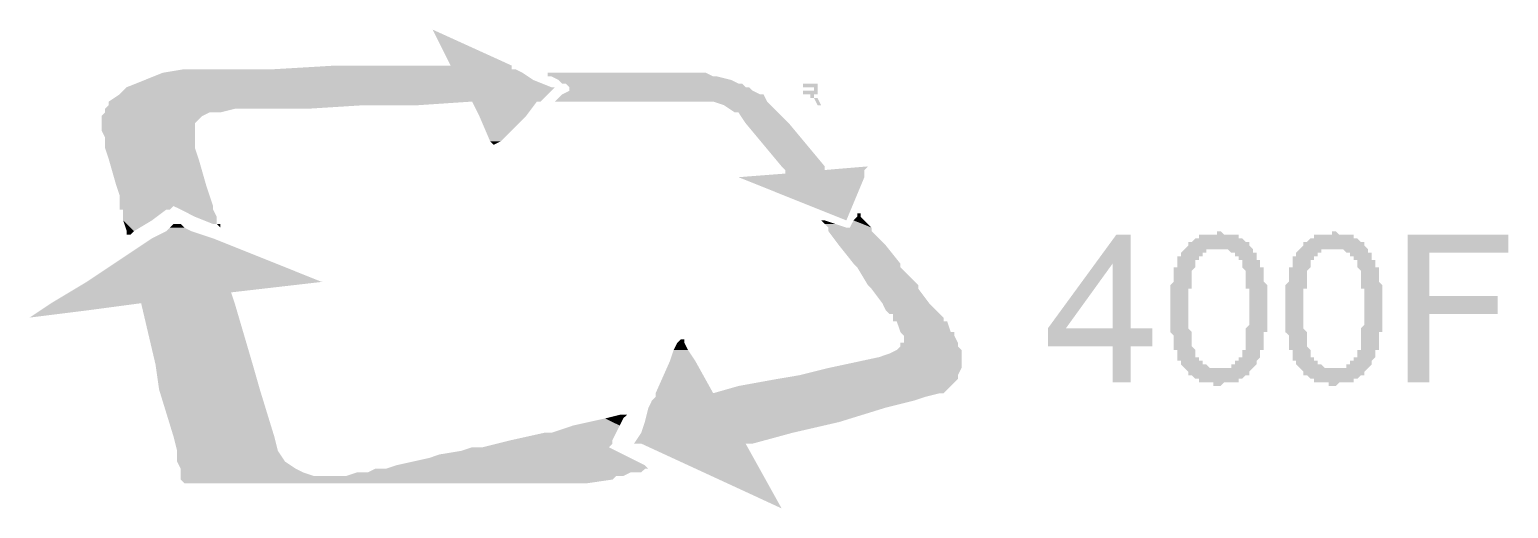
# Model space of a CAD drawing. Header units: inches. Extents: x 17 to 643, y -49 to 16.
# Drawn here: x 619.344 to 622.574, y -49.039 to -47.994 of the extents above; entities that cross this region are included whole.
import ezdxf

# ---------------------------------------------------------------- set-up
doc = ezdxf.new("R2010")
doc.units = ezdxf.units.IN
doc.header["$MEASUREMENT"] = 0
doc.layers.add('PDF_Rellenos sólidos', color=7, linetype='Continuous')

msp = doc.modelspace()

# ---------------------------------------------------------------- hatches: boundary and pattern name
at = {"layer": 'PDF_Rellenos sólidos', "transparency": 33554559}
h = msp.add_hatch(color=256, dxfattribs=at)
h.paths.add_polyline_path([(621.0338, -48.1586), (621.0338, -48.1114), (621.0496, -48.1114), (621.0496, -48.1114), (621.0496, -48.1114), (621.0574, -48.1114), (621.0574, -48.1114), (621.0574, -48.1114), (621.0574, -48.1114), (621.0574, -48.1114), (621.0574, -48.1114), (621.0574, -48.1114), (621.0574, -48.1114), (621.0574, -48.1114), (621.0574, -48.1114), (621.0574, -48.1114), (621.0574, -48.1114), (621.0574, -48.1114), (621.0574, -48.1114), (621.0653, -48.1114), (621.0653, -48.1114), (621.0653, -48.1114), (621.0653, -48.1114), (621.0653, -48.1114), (621.0653, -48.1114), (621.0653, -48.1114), (621.0653, -48.1193), (621.0653, -48.1193), (621.0653, -48.1193), (621.0653, -48.1193), (621.0653, -48.1193), (621.0653, -48.1193), (621.0653, -48.1193), (621.0653, -48.1193), (621.0653, -48.1193), (621.0653, -48.1193), (621.0653, -48.1193), (621.0653, -48.1193), (621.0653, -48.1193), (621.0653, -48.1193), (621.0653, -48.1193), (621.0653, -48.1272), (621.0653, -48.1272), (621.0653, -48.1272), (621.0653, -48.1272), (621.0653, -48.1272), (621.0653, -48.1272), (621.0653, -48.1272), (621.0653, -48.1272), (621.0653, -48.1272), (621.0653, -48.1272), (621.0653, -48.1272), (621.0653, -48.1272), (621.0653, -48.1272), (621.0653, -48.1272), (621.0653, -48.1272), (621.0653, -48.135), (621.0653, -48.135), (621.0653, -48.135), (621.0653, -48.135), (621.0653, -48.135), (621.0653, -48.135), (621.0574, -48.135), (621.0574, -48.135), (621.0574, -48.135), (621.0574, -48.135), (621.0574, -48.135), (621.0574, -48.135), (621.0574, -48.135), (621.0574, -48.135), (621.0574, -48.135), (621.0574, -48.135), (621.0574, -48.135), (621.0574, -48.135), (621.0574, -48.135), (621.0574, -48.135), (621.0574, -48.135), (621.0574, -48.135), (621.0574, -48.135), (621.0574, -48.135), (621.0574, -48.135), (621.0574, -48.135), (621.0574, -48.135), (621.0574, -48.135), (621.0574, -48.135), (621.0574, -48.1429), (621.0574, -48.1429), (621.0574, -48.1429), (621.0653, -48.1429), (621.0653, -48.1429), (621.0653, -48.1429), (621.0653, -48.1429), (621.0653, -48.1429), (621.0653, -48.1429), (621.0731, -48.1586), (621.0653, -48.1586), (621.0574, -48.1429), (621.0574, -48.1429), (621.0574, -48.1429), (621.0574, -48.1429), (621.0574, -48.1429), (621.0574, -48.1429), (621.0574, -48.1429), (621.0574, -48.1429), (621.0574, -48.1429), (621.0574, -48.1429), (621.0574, -48.1429), (621.0574, -48.1429), (621.0496, -48.1429), (621.0496, -48.1429), (621.0496, -48.135), (621.0496, -48.135), (621.0496, -48.135), (621.0496, -48.135), (621.0496, -48.135), (621.0496, -48.135), (621.0496, -48.135), (621.0496, -48.135), (621.0496, -48.135), (621.0496, -48.135), (621.0496, -48.135), (621.0496, -48.135), (621.0496, -48.135), (621.0496, -48.135), (621.0417, -48.135), (621.0417, -48.135), (621.0417, -48.135), (621.0338, -48.135), (621.0338, -48.1586)], flags=0)
h.paths.add_polyline_path([(621.0338, -48.1272), (621.0496, -48.1272), (621.0496, -48.1272), (621.0496, -48.1272), (621.0496, -48.1272), (621.0496, -48.1272), (621.0574, -48.1272), (621.0574, -48.1272), (621.0574, -48.1272), (621.0574, -48.1272), (621.0574, -48.1272), (621.0574, -48.1272), (621.0574, -48.1272), (621.0574, -48.1272), (621.0574, -48.1272), (621.0574, -48.1272), (621.0574, -48.1272), (621.0574, -48.1272), (621.0574, -48.1272), (621.0574, -48.1272), (621.0574, -48.1272), (621.0574, -48.1272), (621.0574, -48.1272), (621.0574, -48.1272), (621.0574, -48.1272), (621.0574, -48.1272), (621.0574, -48.1272), (621.0574, -48.1193), (621.0574, -48.1193), (621.0574, -48.1193), (621.0574, -48.1193), (621.0574, -48.1193), (621.0574, -48.1193), (621.0574, -48.1193), (621.0574, -48.1193), (621.0574, -48.1193), (621.0574, -48.1193), (621.0574, -48.1193), (621.0574, -48.1193), (621.0574, -48.1193), (621.0574, -48.1193), (621.0574, -48.1193), (621.0574, -48.1193), (621.0574, -48.1193), (621.0574, -48.1193), (621.0574, -48.1193), (621.0574, -48.1193), (621.0574, -48.1193), (621.0496, -48.1193), (621.0496, -48.1193), (621.0496, -48.1193), (621.0338, -48.1193)], flags=0)
h = msp.add_hatch(color=256, dxfattribs=at)
h.paths.add_polyline_path([(621.7098, -48.7638), (621.7098, -48.6852), (621.5683, -48.6852), (621.5683, -48.6459), (621.7177, -48.4416), (621.7491, -48.4416), (621.7491, -48.6459), (621.7963, -48.6459), (621.7963, -48.6852), (621.7491, -48.6852), (621.7491, -48.7638)], flags=0)
h.paths.add_polyline_path([(621.7098, -48.6459), (621.7098, -48.5044), (621.6076, -48.6459)], flags=0)
h = msp.add_hatch(color=256, dxfattribs=at)
h.paths.add_polyline_path([(621.8356, -48.6066), (621.8356, -48.5988), (621.8356, -48.5909), (621.8356, -48.583), (621.8356, -48.583), (621.8356, -48.5752), (621.8356, -48.5752), (621.8356, -48.5673), (621.8356, -48.5595), (621.8356, -48.5595), (621.8356, -48.5516), (621.8356, -48.5516), (621.8434, -48.5437), (621.8434, -48.5359), (621.8434, -48.5359), (621.8434, -48.528), (621.8434, -48.528), (621.8434, -48.5202), (621.8434, -48.5202), (621.8434, -48.5202), (621.8434, -48.5123), (621.8513, -48.5123), (621.8513, -48.5044), (621.8513, -48.5044), (621.8513, -48.4966), (621.8513, -48.4887), (621.8592, -48.4887), (621.8592, -48.4809), (621.8592, -48.4809), (621.867, -48.473), (621.867, -48.473), (621.867, -48.473), (621.8749, -48.4651), (621.8749, -48.4651), (621.8749, -48.4573), (621.8827, -48.4573), (621.8827, -48.4573), (621.8827, -48.4573), (621.8906, -48.4494), (621.8906, -48.4494), (621.8985, -48.4494), (621.8985, -48.4416), (621.9063, -48.4416), (621.9063, -48.4416), (621.9142, -48.4416), (621.9142, -48.4416), (621.922, -48.4416), (621.9299, -48.4416), (621.9299, -48.4416), (621.9378, -48.4416), (621.9378, -48.4337), (621.9378, -48.4337), (621.9456, -48.4337), (621.9535, -48.4416), (621.9535, -48.4416), (621.9613, -48.4416), (621.9613, -48.4416), (621.9692, -48.4416), (621.9771, -48.4416), (621.9771, -48.4416), (621.9849, -48.4416), (621.9849, -48.4494), (621.9849, -48.4494), (621.9928, -48.4494), (621.9928, -48.4494), (622.0006, -48.4573), (622.0006, -48.4573), (622.0085, -48.4573), (622.0085, -48.4651), (622.0085, -48.4651), (622.0164, -48.473), (622.0164, -48.473), (622.0164, -48.4809), (622.0242, -48.4809), (622.0242, -48.4887), (622.0242, -48.4887), (622.0242, -48.4966), (622.0321, -48.4966), (622.0321, -48.5044), (622.0321, -48.5044), (622.0321, -48.5123), (622.0399, -48.5123), (622.0399, -48.5202), (622.0399, -48.5202), (622.0399, -48.528), (622.0399, -48.528), (622.0399, -48.5359), (622.0399, -48.5359), (622.0399, -48.5437), (622.0399, -48.5437), (622.0478, -48.5516), (622.0478, -48.5516), (622.0478, -48.5595), (622.0478, -48.5595), (622.0478, -48.5673), (622.0478, -48.5673), (622.0478, -48.5752), (622.0478, -48.583), (622.0478, -48.583), (622.0478, -48.5909), (622.0478, -48.5988), (622.0478, -48.5988), (622.0478, -48.6066), (622.0478, -48.6066), (622.0478, -48.6145), (622.0478, -48.6223), (622.0478, -48.6223), (622.0478, -48.6302), (622.0478, -48.6381), (622.0478, -48.6381), (622.0478, -48.6459), (622.0478, -48.6459), (622.0478, -48.6538), (622.0399, -48.6538), (622.0399, -48.6616), (622.0399, -48.6695), (622.0399, -48.6695), (622.0399, -48.6774), (622.0399, -48.6774), (622.0399, -48.6852), (622.0399, -48.6852), (622.0399, -48.6931), (622.0321, -48.6931), (622.0321, -48.6931), (622.0321, -48.7009), (622.0321, -48.7009), (622.0321, -48.7088), (622.0242, -48.7167), (622.0242, -48.7167), (622.0242, -48.7245), (622.0242, -48.7245), (622.0164, -48.7324), (622.0164, -48.7324), (622.0164, -48.7324), (622.0085, -48.7402), (622.0085, -48.7402), (622.0085, -48.7481), (622.0006, -48.7481), (622.0006, -48.7481), (622.0006, -48.7481), (621.9928, -48.756), (621.9928, -48.756), (621.9849, -48.756), (621.9849, -48.7638), (621.9771, -48.7638), (621.9771, -48.7638), (621.9692, -48.7638), (621.9692, -48.7638), (621.9613, -48.7638), (621.9535, -48.7638), (621.9535, -48.7638), (621.9456, -48.7717), (621.9456, -48.7717), (621.9378, -48.7717), (621.9378, -48.7717), (621.9299, -48.7717), (621.9299, -48.7638), (621.922, -48.7638), (621.922, -48.7638), (621.9142, -48.7638), (621.9063, -48.7638), (621.9063, -48.7638), (621.8985, -48.7638), (621.8985, -48.756), (621.8906, -48.756), (621.8906, -48.756), (621.8906, -48.756), (621.8827, -48.7481), (621.8827, -48.7481), (621.8749, -48.7481), (621.8749, -48.7402), (621.8749, -48.7402), (621.867, -48.7324), (621.867, -48.7324), (621.867, -48.7324), (621.867, -48.7324), (621.8592, -48.7245), (621.8592, -48.7245), (621.8592, -48.7167), (621.8592, -48.7167), (621.8513, -48.7167), (621.8513, -48.7088), (621.8513, -48.7088), (621.8513, -48.7009), (621.8513, -48.7009), (621.8513, -48.6931), (621.8434, -48.6931), (621.8434, -48.6852), (621.8434, -48.6852), (621.8434, -48.6774), (621.8434, -48.6774), (621.8434, -48.6695), (621.8434, -48.6695), (621.8434, -48.6616), (621.8356, -48.6538), (621.8356, -48.6538), (621.8356, -48.6459), (621.8356, -48.6381), (621.8356, -48.6381), (621.8356, -48.6302), (621.8356, -48.6223), (621.8356, -48.6223), (621.8356, -48.6145), (621.8356, -48.6066), (621.8356, -48.6066)], flags=0)
h.paths.add_polyline_path([(621.8749, -48.6066), (621.8749, -48.6066), (621.8749, -48.6145), (621.8749, -48.6223), (621.8749, -48.6302), (621.8749, -48.6302), (621.8749, -48.6381), (621.8749, -48.6459), (621.8749, -48.6459), (621.8827, -48.6538), (621.8827, -48.6616), (621.8827, -48.6616), (621.8827, -48.6695), (621.8827, -48.6695), (621.8827, -48.6774), (621.8827, -48.6774), (621.8827, -48.6852), (621.8827, -48.6852), (621.8906, -48.6931), (621.8906, -48.6931), (621.8906, -48.7009), (621.8906, -48.7009), (621.8906, -48.7009), (621.8906, -48.7088), (621.8985, -48.7088), (621.8985, -48.7088), (621.8985, -48.7167), (621.8985, -48.7167), (621.9063, -48.7167), (621.9063, -48.7245), (621.9142, -48.7245), (621.9142, -48.7245), (621.922, -48.7324), (621.922, -48.7324), (621.9299, -48.7324), (621.9299, -48.7324), (621.9378, -48.7324), (621.9378, -48.7324), (621.9378, -48.7324), (621.9456, -48.7324), (621.9535, -48.7324), (621.9535, -48.7324), (621.9613, -48.7324), (621.9613, -48.7324), (621.9692, -48.7324), (621.9692, -48.7245), (621.9692, -48.7245), (621.9771, -48.7245), (621.9771, -48.7167), (621.9849, -48.7167), (621.9849, -48.7088), (621.9849, -48.7088), (621.9928, -48.7088), (621.9928, -48.7009), (621.9928, -48.7009), (621.9928, -48.7009), (621.9928, -48.6931), (621.9928, -48.6931), (622.0006, -48.6931), (622.0006, -48.6852), (622.0006, -48.6852), (622.0006, -48.6774), (622.0006, -48.6774), (622.0006, -48.6695), (622.0006, -48.6616), (622.0006, -48.6616), (622.0006, -48.6538), (622.0006, -48.6538), (622.0006, -48.6459), (622.0085, -48.6381), (622.0085, -48.6381), (622.0085, -48.6302), (622.0085, -48.6223), (622.0085, -48.6145), (622.0085, -48.6145), (622.0085, -48.6066), (622.0085, -48.6066), (622.0085, -48.5988), (622.0085, -48.5909), (622.0085, -48.583), (622.0085, -48.5752), (622.0085, -48.5752), (622.0085, -48.5673), (622.0085, -48.5595), (622.0006, -48.5595), (622.0006, -48.5516), (622.0006, -48.5437), (622.0006, -48.5437), (622.0006, -48.5359), (622.0006, -48.5359), (622.0006, -48.528), (622.0006, -48.528), (622.0006, -48.5202), (622.0006, -48.5202), (621.9928, -48.5123), (621.9928, -48.5123), (621.9928, -48.5044), (621.9928, -48.5044), (621.9928, -48.5044), (621.9928, -48.4966), (621.9849, -48.4966), (621.9849, -48.4966), (621.9849, -48.4966), (621.9849, -48.4887), (621.9771, -48.4887), (621.9771, -48.4809), (621.9692, -48.4809), (621.9692, -48.4809), (621.9613, -48.473), (621.9613, -48.473), (621.9535, -48.473), (621.9535, -48.473), (621.9456, -48.473), (621.9456, -48.473), (621.9378, -48.473), (621.9378, -48.473), (621.9299, -48.473), (621.9299, -48.473), (621.922, -48.473), (621.922, -48.473), (621.9142, -48.473), (621.9142, -48.4809), (621.9063, -48.4809), (621.9063, -48.4809), (621.9063, -48.4887), (621.8985, -48.4887), (621.8985, -48.4966), (621.8985, -48.4966), (621.8906, -48.4966), (621.8906, -48.5044), (621.8906, -48.5044), (621.8906, -48.5044), (621.8906, -48.5123), (621.8906, -48.5123), (621.8827, -48.5202), (621.8827, -48.5202), (621.8827, -48.528), (621.8827, -48.528), (621.8827, -48.5359), (621.8827, -48.5359), (621.8827, -48.5437), (621.8827, -48.5437), (621.8827, -48.5516), (621.8827, -48.5595), (621.8749, -48.5595), (621.8749, -48.5673), (621.8749, -48.5752), (621.8749, -48.5752), (621.8749, -48.583), (621.8749, -48.5909), (621.8749, -48.5988), (621.8749, -48.5988), (621.8749, -48.6066)], flags=0)
h = msp.add_hatch(color=256, dxfattribs=at)
h.paths.add_polyline_path([(622.0871, -48.6066), (622.0871, -48.5988), (622.0871, -48.5909), (622.0871, -48.583), (622.0871, -48.583), (622.0871, -48.5752), (622.0871, -48.5752), (622.0871, -48.5673), (622.0871, -48.5595), (622.0871, -48.5595), (622.0871, -48.5516), (622.0871, -48.5516), (622.095, -48.5437), (622.095, -48.5359), (622.095, -48.5359), (622.095, -48.528), (622.095, -48.528), (622.095, -48.5202), (622.095, -48.5202), (622.095, -48.5202), (622.095, -48.5123), (622.1028, -48.5123), (622.1028, -48.5044), (622.1028, -48.5044), (622.1028, -48.4966), (622.1028, -48.4887), (622.1107, -48.4887), (622.1107, -48.4809), (622.1107, -48.4809), (622.1185, -48.473), (622.1185, -48.473), (622.1185, -48.473), (622.1264, -48.4651), (622.1264, -48.4651), (622.1264, -48.4573), (622.1343, -48.4573), (622.1343, -48.4573), (622.1343, -48.4573), (622.1421, -48.4494), (622.1421, -48.4494), (622.15, -48.4494), (622.15, -48.4416), (622.1578, -48.4416), (622.1578, -48.4416), (622.1657, -48.4416), (622.1657, -48.4416), (622.1736, -48.4416), (622.1814, -48.4416), (622.1814, -48.4416), (622.1893, -48.4416), (622.1893, -48.4337), (622.1893, -48.4337), (622.1971, -48.4337), (622.205, -48.4416), (622.205, -48.4416), (622.2129, -48.4416), (622.2129, -48.4416), (622.2207, -48.4416), (622.2286, -48.4416), (622.2286, -48.4416), (622.2364, -48.4416), (622.2364, -48.4494), (622.2364, -48.4494), (622.2443, -48.4494), (622.2443, -48.4494), (622.2522, -48.4573), (622.2522, -48.4573), (622.26, -48.4573), (622.26, -48.4651), (622.26, -48.4651), (622.2679, -48.473), (622.2679, -48.473), (622.2679, -48.4809), (622.2757, -48.4809), (622.2757, -48.4887), (622.2757, -48.4887), (622.2757, -48.4966), (622.2836, -48.4966), (622.2836, -48.5044), (622.2836, -48.5044), (622.2836, -48.5123), (622.2915, -48.5123), (622.2915, -48.5202), (622.2915, -48.5202), (622.2915, -48.528), (622.2915, -48.528), (622.2915, -48.5359), (622.2915, -48.5359), (622.2915, -48.5437), (622.2915, -48.5437), (622.2993, -48.5516), (622.2993, -48.5516), (622.2993, -48.5595), (622.2993, -48.5595), (622.2993, -48.5673), (622.2993, -48.5673), (622.2993, -48.5752), (622.2993, -48.583), (622.2993, -48.583), (622.2993, -48.5909), (622.2993, -48.5988), (622.2993, -48.5988), (622.2993, -48.6066), (622.2993, -48.6066), (622.2993, -48.6145), (622.2993, -48.6223), (622.2993, -48.6223), (622.2993, -48.6302), (622.2993, -48.6381), (622.2993, -48.6381), (622.2993, -48.6459), (622.2993, -48.6459), (622.2993, -48.6538), (622.2915, -48.6538), (622.2915, -48.6616), (622.2915, -48.6695), (622.2915, -48.6695), (622.2915, -48.6774), (622.2915, -48.6774), (622.2915, -48.6852), (622.2915, -48.6852), (622.2915, -48.6931), (622.2836, -48.6931), (622.2836, -48.6931), (622.2836, -48.7009), (622.2836, -48.7009), (622.2836, -48.7088), (622.2757, -48.7167), (622.2757, -48.7167), (622.2757, -48.7245), (622.2757, -48.7245), (622.2679, -48.7324), (622.2679, -48.7324), (622.2679, -48.7324), (622.26, -48.7402), (622.26, -48.7402), (622.26, -48.7481), (622.2522, -48.7481), (622.2522, -48.7481), (622.2522, -48.7481), (622.2443, -48.756), (622.2443, -48.756), (622.2364, -48.756), (622.2364, -48.7638), (622.2286, -48.7638), (622.2286, -48.7638), (622.2207, -48.7638), (622.2207, -48.7638), (622.2129, -48.7638), (622.205, -48.7638), (622.205, -48.7638), (622.1971, -48.7717), (622.1971, -48.7717), (622.1893, -48.7717), (622.1893, -48.7717), (622.1814, -48.7717), (622.1814, -48.7638), (622.1736, -48.7638), (622.1736, -48.7638), (622.1657, -48.7638), (622.1578, -48.7638), (622.1578, -48.7638), (622.15, -48.7638), (622.15, -48.756), (622.1421, -48.756), (622.1421, -48.756), (622.1421, -48.756), (622.1343, -48.7481), (622.1343, -48.7481), (622.1264, -48.7481), (622.1264, -48.7402), (622.1264, -48.7402), (622.1185, -48.7324), (622.1185, -48.7324), (622.1185, -48.7324), (622.1185, -48.7324), (622.1107, -48.7245), (622.1107, -48.7245), (622.1107, -48.7167), (622.1107, -48.7167), (622.1028, -48.7167), (622.1028, -48.7088), (622.1028, -48.7088), (622.1028, -48.7009), (622.1028, -48.7009), (622.1028, -48.6931), (622.095, -48.6931), (622.095, -48.6852), (622.095, -48.6852), (622.095, -48.6774), (622.095, -48.6774), (622.095, -48.6695), (622.095, -48.6695), (622.095, -48.6616), (622.0871, -48.6538), (622.0871, -48.6538), (622.0871, -48.6459), (622.0871, -48.6381), (622.0871, -48.6381), (622.0871, -48.6302), (622.0871, -48.6223), (622.0871, -48.6223), (622.0871, -48.6145), (622.0871, -48.6066), (622.0871, -48.6066)], flags=0)
h.paths.add_polyline_path([(622.1264, -48.6066), (622.1264, -48.6066), (622.1264, -48.6145), (622.1264, -48.6223), (622.1264, -48.6302), (622.1264, -48.6302), (622.1264, -48.6381), (622.1264, -48.6459), (622.1264, -48.6459), (622.1343, -48.6538), (622.1343, -48.6616), (622.1343, -48.6616), (622.1343, -48.6695), (622.1343, -48.6695), (622.1343, -48.6774), (622.1343, -48.6774), (622.1343, -48.6852), (622.1343, -48.6852), (622.1421, -48.6931), (622.1421, -48.6931), (622.1421, -48.7009), (622.1421, -48.7009), (622.1421, -48.7009), (622.1421, -48.7088), (622.15, -48.7088), (622.15, -48.7088), (622.15, -48.7167), (622.15, -48.7167), (622.1578, -48.7167), (622.1578, -48.7245), (622.1657, -48.7245), (622.1657, -48.7245), (622.1736, -48.7324), (622.1736, -48.7324), (622.1814, -48.7324), (622.1814, -48.7324), (622.1893, -48.7324), (622.1893, -48.7324), (622.1893, -48.7324), (622.1971, -48.7324), (622.205, -48.7324), (622.205, -48.7324), (622.2129, -48.7324), (622.2129, -48.7324), (622.2207, -48.7324), (622.2207, -48.7245), (622.2207, -48.7245), (622.2286, -48.7245), (622.2286, -48.7167), (622.2364, -48.7167), (622.2364, -48.7088), (622.2364, -48.7088), (622.2443, -48.7088), (622.2443, -48.7009), (622.2443, -48.7009), (622.2443, -48.7009), (622.2443, -48.6931), (622.2443, -48.6931), (622.2522, -48.6931), (622.2522, -48.6852), (622.2522, -48.6852), (622.2522, -48.6774), (622.2522, -48.6774), (622.2522, -48.6695), (622.2522, -48.6616), (622.2522, -48.6616), (622.2522, -48.6538), (622.2522, -48.6538), (622.2522, -48.6459), (622.26, -48.6381), (622.26, -48.6381), (622.26, -48.6302), (622.26, -48.6223), (622.26, -48.6145), (622.26, -48.6145), (622.26, -48.6066), (622.26, -48.6066), (622.26, -48.5988), (622.26, -48.5909), (622.26, -48.583), (622.26, -48.5752), (622.26, -48.5752), (622.26, -48.5673), (622.26, -48.5595), (622.2522, -48.5595), (622.2522, -48.5516), (622.2522, -48.5437), (622.2522, -48.5437), (622.2522, -48.5359), (622.2522, -48.5359), (622.2522, -48.528), (622.2522, -48.528), (622.2522, -48.5202), (622.2522, -48.5202), (622.2443, -48.5123), (622.2443, -48.5123), (622.2443, -48.5044), (622.2443, -48.5044), (622.2443, -48.5044), (622.2443, -48.4966), (622.2364, -48.4966), (622.2364, -48.4966), (622.2364, -48.4966), (622.2364, -48.4887), (622.2286, -48.4887), (622.2286, -48.4809), (622.2207, -48.4809), (622.2207, -48.4809), (622.2129, -48.473), (622.2129, -48.473), (622.205, -48.473), (622.205, -48.473), (622.1971, -48.473), (622.1971, -48.473), (622.1893, -48.473), (622.1893, -48.473), (622.1814, -48.473), (622.1814, -48.473), (622.1736, -48.473), (622.1736, -48.473), (622.1657, -48.473), (622.1657, -48.4809), (622.1578, -48.4809), (622.1578, -48.4809), (622.1578, -48.4887), (622.15, -48.4887), (622.15, -48.4966), (622.15, -48.4966), (622.1421, -48.4966), (622.1421, -48.5044), (622.1421, -48.5044), (622.1421, -48.5044), (622.1421, -48.5123), (622.1421, -48.5123), (622.1343, -48.5202), (622.1343, -48.5202), (622.1343, -48.528), (622.1343, -48.528), (622.1343, -48.5359), (622.1343, -48.5359), (622.1343, -48.5437), (622.1343, -48.5437), (622.1343, -48.5516), (622.1343, -48.5595), (622.1264, -48.5595), (622.1264, -48.5673), (622.1264, -48.5752), (622.1264, -48.5752), (622.1264, -48.583), (622.1264, -48.5909), (622.1264, -48.5988), (622.1264, -48.5988), (622.1264, -48.6066)], flags=0)
msp.add_hatch(color=256, dxfattribs=at).paths.add_polyline_path([(622.3543, -48.7638), (622.3543, -48.4416), (622.5744, -48.4416), (622.5744, -48.4809), (622.4015, -48.4809), (622.4015, -48.5752), (622.5508, -48.5752), (622.5508, -48.6145), (622.4015, -48.6145), (622.4015, -48.7638)])

# ---------------------------------------------------------------- linework, layer by layer
for points in [[(620.2243, -47.9935), (620.2636, -48.0721), (620.3972, -48.0721)], [(619.5955, -48.1036), (620.4443, -48.1036), (619.6348, -48.0878)], [(619.6348, -48.0878), (620.4208, -48.0878), (619.6819, -48.08)], [(620.4443, -48.1036), (619.6348, -48.0878), (620.4208, -48.0878)], [(619.6819, -48.08), (620.405, -48.08), (619.7369, -48.08)], [(620.4208, -48.0878), (619.6819, -48.08), (620.405, -48.08)], [(619.7369, -48.08), (619.8784, -48.08), (620.3972, -48.08)], [(620.405, -48.08), (619.7369, -48.08), (620.3972, -48.08)], [(619.8784, -48.08), (620.3972, -48.08), (620.012, -48.0721)], [(619.8784, -48.08), (620.3972, -48.08), (620.3972, -48.08)], [(620.012, -48.0721), (620.3972, -48.0721), (620.1457, -48.0721)], [(620.3972, -48.08), (620.012, -48.0721), (620.3972, -48.0721)], [(620.2636, -48.0721), (620.3972, -48.0721), (620.1457, -48.0721)], [(620.2636, -48.0721), (620.3972, -48.0721), (620.3972, -48.0721)], [(620.4679, -48.0878), (620.8138, -48.0878), (620.4758, -48.0878)], [(620.4758, -48.0878), (620.8216, -48.0878), (620.4679, -48.0878)], [(620.8216, -48.0878), (620.4679, -48.0878), (620.8138, -48.0878)], [(620.4758, -48.0878), (620.4915, -48.0878), (620.8059, -48.0878)], [(620.8138, -48.0878), (620.4758, -48.0878), (620.8059, -48.0878)], [(620.4758, -48.0957), (620.8373, -48.0957), (620.4758, -48.0878)], [(620.8373, -48.0957), (620.4758, -48.0878), (620.8216, -48.0878)], [(620.4836, -48.0957), (620.8452, -48.0957), (620.4758, -48.0957)], [(620.8452, -48.0957), (620.4758, -48.0957), (620.8373, -48.0957)], [(620.4994, -48.1036), (620.8766, -48.1036), (620.4836, -48.0957)], [(620.8766, -48.1036), (620.4836, -48.0957), (620.8452, -48.0957)], [(620.4915, -48.0878), (620.8059, -48.0878), (620.5308, -48.0878)], [(620.4915, -48.0878), (620.8059, -48.0878), (620.8059, -48.0878)], [(620.5308, -48.0878), (620.798, -48.0878), (620.5701, -48.0878)], [(620.8059, -48.0878), (620.5308, -48.0878), (620.798, -48.0878)], [(620.5701, -48.0878), (620.7902, -48.0878), (620.5858, -48.0878)], [(620.798, -48.0878), (620.5701, -48.0878), (620.7902, -48.0878)], [(620.5937, -48.0878), (620.7902, -48.0878), (620.5858, -48.0878)], [(620.7823, -48.0878), (620.5937, -48.0878), (620.7902, -48.0878)], [(620.5937, -48.0878), (620.7902, -48.0878), (620.7902, -48.0878)], [(619.5404, -48.135), (620.4758, -48.135), (619.5562, -48.1193)], [(619.5562, -48.1193), (620.4836, -48.1193), (619.5955, -48.1036)], [(620.4915, -48.1193), (620.4915, -48.1193), (619.5562, -48.1193)], [(620.4915, -48.1193), (619.5562, -48.1193), (620.4836, -48.1193)], [(620.4758, -48.135), (619.5562, -48.1193), (620.4915, -48.1193)], [(620.4836, -48.1193), (619.5955, -48.1036), (620.4443, -48.1036)], [(620.5072, -48.1114), (620.8924, -48.1114), (620.4994, -48.1036)], [(620.8924, -48.1114), (620.4994, -48.1036), (620.8766, -48.1036)], [(620.5151, -48.1114), (620.9002, -48.1114), (620.5072, -48.1114)], [(620.9002, -48.1114), (620.5072, -48.1114), (620.8924, -48.1114)], [(620.5072, -48.135), (620.9395, -48.135), (620.5229, -48.1272)], [(620.5229, -48.1193), (620.9081, -48.1193), (620.5151, -48.1114)], [(620.9081, -48.1193), (620.5151, -48.1114), (620.9002, -48.1114)], [(620.9159, -48.1193), (620.9159, -48.1193), (620.5229, -48.1193)], [(620.9159, -48.1193), (620.5229, -48.1193), (620.9081, -48.1193)], [(620.5229, -48.1272), (620.9238, -48.1272), (620.5229, -48.1193)], [(620.9238, -48.1272), (620.5229, -48.1193), (620.9159, -48.1193)], [(620.9238, -48.1272), (620.9238, -48.1272), (620.5229, -48.1272)], [(620.9395, -48.135), (620.5229, -48.1272), (620.9238, -48.1272)], [(619.509, -48.1665), (619.9492, -48.1665), (619.5169, -48.1586)], [(619.8234, -48.1665), (619.8234, -48.1665), (619.509, -48.1665)], [(619.8234, -48.1665), (619.509, -48.1665), (619.9492, -48.1665)], [(619.792, -48.1665), (619.792, -48.1665), (619.509, -48.1665)], [(619.792, -48.1665), (619.509, -48.1665), (619.8234, -48.1665)], [(619.509, -48.1743), (619.7605, -48.1743), (619.509, -48.1665)], [(619.7605, -48.1743), (619.509, -48.1665), (619.792, -48.1665)], [(619.5169, -48.1507), (620.4601, -48.1507), (619.5404, -48.135)], [(620.4522, -48.1507), (620.4522, -48.1507), (619.5169, -48.1507)], [(620.4522, -48.1507), (619.5169, -48.1507), (620.4601, -48.1507)], [(619.5169, -48.1586), (620.1928, -48.1586), (619.5169, -48.1507)], [(620.1928, -48.1586), (619.5169, -48.1507), (620.3107, -48.1507)], [(620.0749, -48.1586), (620.0749, -48.1586), (619.5169, -48.1586)], [(620.0749, -48.1586), (619.5169, -48.1586), (620.1928, -48.1586)], [(619.9492, -48.1665), (619.5169, -48.1586), (620.0749, -48.1586)], [(620.4601, -48.1507), (619.5404, -48.135), (620.4758, -48.135)], [(620.3264, -48.1822), (620.4286, -48.1822), (620.3107, -48.1507)], [(620.4286, -48.1822), (620.3107, -48.1507), (620.4522, -48.1507)], [(620.4915, -48.1507), (620.5072, -48.1507), (620.4836, -48.1507)], [(620.4915, -48.1507), (620.9552, -48.1507), (620.5072, -48.135)], [(620.7509, -48.1507), (620.7509, -48.1507), (620.4915, -48.1507)], [(620.7509, -48.1507), (620.4915, -48.1507), (620.798, -48.1507)], [(620.6173, -48.1507), (620.6173, -48.1507), (620.4915, -48.1507)], [(620.6173, -48.1507), (620.4915, -48.1507), (620.7509, -48.1507)], [(620.5937, -48.1507), (620.5937, -48.1507), (620.4915, -48.1507)], [(620.5937, -48.1507), (620.4915, -48.1507), (620.6173, -48.1507)], [(620.578, -48.1507), (620.578, -48.1507), (620.4915, -48.1507)], [(620.578, -48.1507), (620.4915, -48.1507), (620.5937, -48.1507)], [(620.5544, -48.1507), (620.5544, -48.1507), (620.4915, -48.1507)], [(620.5544, -48.1507), (620.4915, -48.1507), (620.578, -48.1507)], [(620.5308, -48.1507), (620.5308, -48.1507), (620.4915, -48.1507)], [(620.5308, -48.1507), (620.4915, -48.1507), (620.5544, -48.1507)], [(620.5308, -48.1507), (620.5072, -48.1507), (620.4915, -48.1507)], [(620.9474, -48.135), (620.9474, -48.135), (620.5072, -48.135)], [(620.9474, -48.135), (620.5072, -48.135), (620.9395, -48.135)], [(620.9552, -48.1507), (620.5072, -48.135), (620.9474, -48.135)], [(620.8373, -48.1507), (620.9552, -48.1507), (620.798, -48.1507)], [(620.8609, -48.1586), (620.9631, -48.1586), (620.8373, -48.1507)], [(620.9631, -48.1586), (620.8373, -48.1507), (620.9552, -48.1507)], [(620.8845, -48.1743), (620.9788, -48.1743), (620.8609, -48.1586)], [(620.9788, -48.1743), (620.8609, -48.1586), (620.9631, -48.1586)], [(619.5011, -48.1822), (619.7212, -48.1822), (619.509, -48.1743)], [(619.5011, -48.19), (619.7134, -48.19), (619.5011, -48.1822)], [(619.7134, -48.19), (619.5011, -48.1822), (619.7212, -48.1822)], [(619.5011, -48.1979), (619.7055, -48.1979), (619.5011, -48.19)], [(619.7055, -48.1979), (619.5011, -48.19), (619.7134, -48.19)], [(619.5011, -48.2136), (619.7055, -48.2136), (619.5011, -48.1979)], [(619.7055, -48.2136), (619.5011, -48.1979), (619.7055, -48.1979)], [(619.7605, -48.1743), (619.7605, -48.1743), (619.509, -48.1743)], [(619.7369, -48.1743), (619.7369, -48.1743), (619.509, -48.1743)], [(619.7369, -48.1743), (619.509, -48.1743), (619.7605, -48.1743)], [(619.7212, -48.1822), (619.509, -48.1743), (619.7369, -48.1743)], [(620.3264, -48.1822), (620.35, -48.2372), (620.3736, -48.2372)], [(620.3264, -48.1822), (620.4286, -48.1822), (620.3736, -48.2372)], [(620.8924, -48.1743), (620.8845, -48.1743), (620.9788, -48.1743)], [(620.8845, -48.1743), (620.9788, -48.1743), (620.9788, -48.1743)], [(620.9081, -48.1979), (621.0024, -48.1979), (620.8924, -48.1743)], [(621.0024, -48.1979), (620.8924, -48.1743), (620.9788, -48.1743)], [(620.9867, -48.2922), (621.081, -48.2922), (620.9081, -48.1979)], [(621.081, -48.2922), (620.9081, -48.1979), (621.0024, -48.1979)], [(619.7055, -48.2136), (619.7055, -48.2136), (619.5011, -48.2136)], [(619.509, -48.2293), (619.7055, -48.2293), (619.5011, -48.2136)], [(619.7055, -48.2293), (619.5011, -48.2136), (619.7055, -48.2136)], [(619.509, -48.2372), (619.7055, -48.2372), (619.509, -48.2293)], [(619.7055, -48.2372), (619.509, -48.2293), (619.7055, -48.2293)], [(619.509, -48.2529), (619.7055, -48.2529), (619.509, -48.2372)], [(619.7055, -48.2529), (619.509, -48.2372), (619.7055, -48.2372)], [(619.5169, -48.2765), (619.7134, -48.2765), (619.509, -48.2529)], [(619.7134, -48.2765), (619.509, -48.2529), (619.7055, -48.2529)], [(620.35, -48.2372), (620.3736, -48.2372), (620.3579, -48.2451)], [(619.5326, -48.3315), (619.7291, -48.3315), (619.5169, -48.2765)], [(619.7291, -48.3315), (619.5169, -48.2765), (619.7134, -48.2765)], [(620.9945, -48.3001), (621.081, -48.3001), (620.9867, -48.2922)], [(621.081, -48.3001), (620.9867, -48.2922), (621.081, -48.2922)], [(621.1753, -48.2922), (621.081, -48.3001), (621.1675, -48.3001)], [(620.9945, -48.3079), (620.8924, -48.3158), (621.1675, -48.3158)], [(620.8924, -48.3158), (621.1675, -48.3158), (621.1282, -48.4101)], [(620.9945, -48.3079), (621.1675, -48.3079), (620.9945, -48.3001)], [(621.1675, -48.3079), (620.9945, -48.3001), (621.1675, -48.3001)], [(620.9945, -48.3079), (621.1675, -48.3079), (621.1675, -48.3158)], [(619.5404, -48.3551), (619.7369, -48.3551), (619.5326, -48.3315)], [(619.7369, -48.3551), (619.5326, -48.3315), (619.7291, -48.3315)], [(619.5404, -48.3787), (619.7448, -48.3787), (619.5404, -48.3551)], [(619.7448, -48.3787), (619.5404, -48.3551), (619.7369, -48.3551)], [(619.7448, -48.3787), (619.7448, -48.3787), (619.5404, -48.3787)], [(619.5404, -48.3865), (619.6505, -48.3865), (619.5404, -48.3787)], [(619.6505, -48.3865), (619.5404, -48.3787), (619.6583, -48.3787)], [(619.5483, -48.3865), (619.6426, -48.3865), (619.5404, -48.3865)], [(619.6426, -48.3865), (619.5404, -48.3865), (619.6505, -48.3865)], [(619.5483, -48.4101), (619.6112, -48.4101), (619.5483, -48.3865)], [(619.6112, -48.4101), (619.5483, -48.3865), (619.6426, -48.3865)], [(619.6583, -48.3787), (619.7448, -48.3787), (619.7448, -48.3787)], [(619.6741, -48.3865), (619.7448, -48.3865), (619.6583, -48.3787)], [(619.7448, -48.3865), (619.6583, -48.3787), (619.7448, -48.3787)], [(619.7055, -48.4023), (619.7527, -48.4023), (619.6741, -48.3865)], [(619.7527, -48.4023), (619.6741, -48.3865), (619.7448, -48.3865)], [(621.1518, -48.3865), (621.1518, -48.3944), (621.1518, -48.3944)], [(619.5562, -48.4337), (619.5719, -48.4337), (619.5483, -48.4101)], [(619.5719, -48.4337), (619.5483, -48.4101), (619.6112, -48.4101)], [(619.6505, -48.4258), (619.6819, -48.4258), (619.6583, -48.418)], [(619.6662, -48.418), (619.6583, -48.418), (619.6583, -48.418)], [(619.6741, -48.418), (619.6741, -48.418), (619.6583, -48.418)], [(619.6741, -48.418), (619.6583, -48.418), (619.6662, -48.418)], [(619.6819, -48.4258), (619.6583, -48.418), (619.6741, -48.418)], [(619.7448, -48.418), (619.7527, -48.418), (619.7055, -48.4023)], [(619.7527, -48.418), (619.7055, -48.4023), (619.7527, -48.4023)], [(619.7605, -48.418), (619.7448, -48.418), (619.7527, -48.418)], [(619.7448, -48.418), (619.7527, -48.418), (619.7605, -48.418)], [(619.7527, -48.418), (619.7605, -48.418), (619.7605, -48.4258)], [(621.0731, -48.4101), (621.081, -48.4101), (621.081, -48.4101)], [(621.081, -48.4101), (621.081, -48.4101), (621.0731, -48.4101)], [(621.081, -48.418), (621.1046, -48.418), (621.0731, -48.4101)], [(621.1046, -48.418), (621.0731, -48.4101), (621.081, -48.4101)], [(621.0889, -48.4258), (621.1282, -48.4258), (621.081, -48.418)], [(621.1282, -48.4258), (621.081, -48.418), (621.1046, -48.418)], [(621.136, -48.4258), (621.1832, -48.4258), (621.1439, -48.4101)], [(621.1439, -48.4101), (621.1675, -48.4101), (621.1518, -48.4023)], [(621.1439, -48.4101), (621.1675, -48.4101), (621.1675, -48.4101)], [(621.1675, -48.4101), (621.1675, -48.4101), (621.1439, -48.4101)], [(621.1832, -48.4258), (621.1439, -48.4101), (621.1675, -48.4101)], [(621.1518, -48.3944), (621.1596, -48.3944), (621.1596, -48.3944)], [(621.1596, -48.3944), (621.1596, -48.3944), (621.1518, -48.3944)], [(621.1518, -48.4023), (621.1596, -48.4023), (621.1518, -48.3944)], [(621.1596, -48.4023), (621.1518, -48.3944), (621.1596, -48.3944)], [(621.1675, -48.4101), (621.1518, -48.4023), (621.1596, -48.4023)], [(619.564, -48.4416), (619.5562, -48.4416), (619.5562, -48.4337)], [(619.5562, -48.4337), (619.5719, -48.4337), (619.564, -48.4416)], [(619.564, -48.4416), (619.564, -48.4416), (619.5562, -48.4416)], [(619.5876, -48.4651), (619.7841, -48.4651), (619.6112, -48.4494)], [(619.6112, -48.4494), (619.7448, -48.4494), (619.6426, -48.4337)], [(619.7841, -48.4651), (619.6112, -48.4494), (619.7448, -48.4494)], [(619.6426, -48.4337), (619.6976, -48.4337), (619.6505, -48.4258)], [(619.7448, -48.4494), (619.6426, -48.4337), (619.6976, -48.4337)], [(619.6976, -48.4337), (619.6505, -48.4258), (619.6819, -48.4258)], [(621.136, -48.4258), (621.136, -48.4258), (621.0889, -48.4258)], [(621.136, -48.4258), (621.0889, -48.4258), (621.1282, -48.4258)], [(621.0889, -48.4337), (621.136, -48.4337), (621.0889, -48.4258)], [(621.136, -48.4337), (621.0889, -48.4258), (621.136, -48.4258)], [(621.1125, -48.4651), (621.2146, -48.4651), (621.0889, -48.4337)], [(621.2146, -48.4651), (621.0889, -48.4337), (621.1832, -48.4337)], [(621.1832, -48.4258), (621.1832, -48.4258), (621.136, -48.4258)], [(621.136, -48.4258), (621.1832, -48.4258), (621.1832, -48.4258)], [(621.1832, -48.4258), (621.1832, -48.4258), (621.136, -48.4258)], [(621.136, -48.4337), (621.1832, -48.4337), (621.136, -48.4258)], [(621.1832, -48.4337), (621.136, -48.4258), (621.1832, -48.4258)], [(619.4697, -48.5437), (619.9806, -48.5437), (619.5876, -48.4651)], [(619.9806, -48.5437), (619.5876, -48.4651), (619.7841, -48.4651)], [(621.1439, -48.5044), (621.2461, -48.5044), (621.1125, -48.4651)], [(621.2461, -48.5044), (621.1125, -48.4651), (621.2146, -48.4651)], [(621.1518, -48.5123), (621.2461, -48.5123), (621.1439, -48.5044)], [(621.2461, -48.5123), (621.1439, -48.5044), (621.2461, -48.5044)], [(621.1753, -48.5516), (621.2854, -48.5516), (621.1518, -48.5123)], [(621.2854, -48.5516), (621.1518, -48.5123), (621.2461, -48.5123)], [(619.4304, -48.5673), (619.7841, -48.5673), (619.4697, -48.5437)], [(619.9885, -48.5437), (619.9885, -48.5437), (619.4697, -48.5437)], [(619.9885, -48.5437), (619.4697, -48.5437), (619.9806, -48.5437)], [(619.7841, -48.5673), (619.4697, -48.5437), (619.9885, -48.5437)], [(621.1832, -48.5595), (621.2854, -48.5595), (621.1753, -48.5516)], [(621.2854, -48.5595), (621.1753, -48.5516), (621.2854, -48.5516)], [(619.3911, -48.5909), (619.792, -48.5909), (619.4304, -48.5673)], [(619.792, -48.5909), (619.4304, -48.5673), (619.7841, -48.5673)], [(621.2068, -48.5909), (621.309, -48.5909), (621.1832, -48.5595)], [(621.309, -48.5909), (621.1832, -48.5595), (621.2854, -48.5595)], [(619.3675, -48.6066), (619.4697, -48.6066), (619.3439, -48.6223)], [(619.3911, -48.5909), (619.3675, -48.6066), (619.4697, -48.6066)], [(619.3911, -48.5909), (619.5876, -48.5909), (619.4697, -48.6066)], [(619.619, -48.7245), (619.8313, -48.7245), (619.5876, -48.5909)], [(619.8313, -48.7245), (619.5876, -48.5909), (619.792, -48.5909)], [(621.2146, -48.6066), (621.3247, -48.6066), (621.2068, -48.5909)], [(621.3247, -48.6066), (621.2068, -48.5909), (621.309, -48.5909)], [(621.2225, -48.6145), (621.3325, -48.6145), (621.2146, -48.6066)], [(621.3325, -48.6145), (621.2146, -48.6066), (621.3247, -48.6066)], [(621.2304, -48.6145), (621.2225, -48.6145), (621.3325, -48.6145)], [(621.2225, -48.6145), (621.3325, -48.6145), (621.3325, -48.6145)], [(621.2304, -48.6223), (621.3404, -48.6223), (621.2304, -48.6145)], [(621.3404, -48.6223), (621.2304, -48.6145), (621.3325, -48.6145)], [(621.2304, -48.6302), (621.3404, -48.6302), (621.2304, -48.6223)], [(621.3404, -48.6302), (621.2304, -48.6223), (621.3404, -48.6223)], [(621.2382, -48.6302), (621.3483, -48.6302), (621.2304, -48.6302)], [(621.3483, -48.6302), (621.2304, -48.6302), (621.3404, -48.6302)], [(621.2461, -48.6538), (621.3561, -48.6538), (621.2382, -48.6302)], [(621.3561, -48.6538), (621.2382, -48.6302), (621.3483, -48.6302)], [(620.7509, -48.6931), (620.7823, -48.6931), (620.7587, -48.6774)], [(620.7587, -48.6774), (620.7745, -48.6774), (620.7666, -48.6695)], [(620.7823, -48.6931), (620.7587, -48.6774), (620.7745, -48.6774)], [(620.7666, -48.6695), (620.7745, -48.6695), (620.7745, -48.6695)], [(620.7745, -48.6695), (620.7745, -48.6695), (620.7666, -48.6695)], [(620.7745, -48.6774), (620.7666, -48.6695), (620.7745, -48.6695)], [(621.364, -48.6538), (621.364, -48.6538), (621.2461, -48.6538)], [(621.364, -48.6538), (621.2461, -48.6538), (621.3561, -48.6538)], [(621.2539, -48.6616), (621.364, -48.6616), (621.2461, -48.6538)], [(621.364, -48.6616), (621.2461, -48.6538), (621.364, -48.6538)], [(621.2461, -48.6774), (621.3718, -48.6774), (621.2539, -48.6774)], [(621.2461, -48.6852), (621.3718, -48.6852), (621.2461, -48.6774)], [(621.3718, -48.6852), (621.2461, -48.6774), (621.3718, -48.6774)], [(621.2539, -48.6774), (621.3718, -48.6774), (621.2539, -48.6616)], [(621.3718, -48.6774), (621.2539, -48.6616), (621.364, -48.6616)], [(620.743, -48.7167), (620.798, -48.7167), (620.7509, -48.6931)], [(620.798, -48.7167), (620.7509, -48.6931), (620.7823, -48.6931)], [(621.0889, -48.7324), (621.3797, -48.7324), (621.1989, -48.7088)], [(621.1989, -48.7088), (621.3797, -48.7088), (621.2225, -48.7009)], [(621.3797, -48.7088), (621.3797, -48.7088), (621.1989, -48.7088)], [(621.3797, -48.7324), (621.1989, -48.7088), (621.3797, -48.7088)], [(621.2225, -48.7009), (621.3797, -48.7009), (621.2382, -48.6931)], [(621.3797, -48.7088), (621.2225, -48.7009), (621.3797, -48.7009)], [(621.2382, -48.6931), (621.3797, -48.6931), (621.2461, -48.6852)], [(621.3797, -48.7009), (621.2382, -48.6931), (621.3797, -48.6931)], [(621.3797, -48.6931), (621.2461, -48.6852), (621.3718, -48.6852)], [(619.6269, -48.7795), (619.847, -48.7795), (619.619, -48.7245)], [(619.847, -48.7795), (619.619, -48.7245), (619.8313, -48.7245)], [(620.7116, -48.7874), (620.8373, -48.7874), (620.743, -48.7167)], [(620.8373, -48.7874), (620.743, -48.7167), (620.798, -48.7167)], [(620.9788, -48.756), (621.3718, -48.756), (621.026, -48.7481)], [(621.026, -48.7481), (621.3718, -48.7481), (621.0889, -48.7324)], [(621.3718, -48.756), (621.026, -48.7481), (621.3718, -48.7481)], [(621.3718, -48.7481), (621.0889, -48.7324), (621.3797, -48.7324)], [(619.6583, -48.8817), (619.8784, -48.8817), (619.6269, -48.7795)], [(619.8784, -48.8817), (619.6269, -48.7795), (619.847, -48.7795)], [(620.8373, -48.7874), (621.3404, -48.7874), (620.8924, -48.7717)], [(620.8924, -48.7717), (621.3561, -48.7717), (620.9788, -48.756)], [(621.3404, -48.7874), (620.8924, -48.7717), (621.3561, -48.7717)], [(621.3561, -48.7717), (620.9788, -48.756), (621.3718, -48.756)], [(620.6959, -48.8188), (621.2146, -48.8188), (620.7037, -48.8031)], [(620.7037, -48.8031), (621.2775, -48.8031), (620.7116, -48.7953)], [(621.2146, -48.8188), (620.7037, -48.8031), (621.2775, -48.8031)], [(621.3325, -48.7874), (621.3325, -48.7874), (620.7116, -48.7874)], [(621.3325, -48.7874), (620.7116, -48.7874), (621.3404, -48.7874)], [(620.7116, -48.7953), (621.3011, -48.7953), (620.7116, -48.7874)], [(621.3011, -48.7953), (620.7116, -48.7874), (621.3325, -48.7874)], [(621.2775, -48.8031), (620.7116, -48.7953), (621.3011, -48.7953)], [(620.5308, -48.8581), (620.633, -48.8581), (620.6015, -48.8424)], [(620.6015, -48.8424), (620.6408, -48.8424), (620.633, -48.8346)], [(620.633, -48.8581), (620.6015, -48.8424), (620.6408, -48.8424)], [(620.6487, -48.8346), (620.633, -48.8346), (620.633, -48.8346)], [(620.6408, -48.8424), (620.633, -48.8346), (620.6487, -48.8346)], [(620.688, -48.8503), (621.1125, -48.8503), (620.6959, -48.8188)], [(621.1125, -48.8503), (620.6959, -48.8188), (621.2146, -48.8188)], [(620.3972, -48.8896), (620.6173, -48.8896), (620.4679, -48.8739)], [(620.4679, -48.8739), (620.4836, -48.8739), (620.6251, -48.8739)], [(620.6173, -48.8896), (620.4679, -48.8739), (620.6251, -48.8739)], [(620.4836, -48.8739), (620.6251, -48.8739), (620.5308, -48.8581)], [(620.4836, -48.8739), (620.6251, -48.8739), (620.6251, -48.8739)], [(620.6251, -48.8739), (620.5308, -48.8581), (620.633, -48.8581)], [(620.6644, -48.8974), (620.9238, -48.8974), (620.6801, -48.8739)], [(620.6801, -48.8739), (621.0103, -48.8739), (620.688, -48.8503)], [(620.9238, -48.8974), (620.6801, -48.8739), (621.0103, -48.8739)], [(621.0103, -48.8739), (620.688, -48.8503), (621.1125, -48.8503)], [(619.6662, -48.9132), (619.8863, -48.9132), (619.6583, -48.8817)], [(619.8863, -48.9132), (619.6583, -48.8817), (619.8784, -48.8817)], [(620.2871, -48.9132), (620.6251, -48.9132), (620.3107, -48.9053)], [(620.3107, -48.9053), (620.6094, -48.9053), (620.3186, -48.9053)], [(620.6251, -48.9132), (620.3107, -48.9053), (620.6094, -48.9053)], [(620.3186, -48.9053), (620.3343, -48.9053), (620.6094, -48.9053)], [(620.3343, -48.9053), (620.6094, -48.9053), (620.3657, -48.8974)], [(620.3343, -48.9053), (620.6094, -48.9053), (620.6094, -48.9053)], [(620.3657, -48.8974), (620.6173, -48.8974), (620.3972, -48.8896)], [(620.6094, -48.9053), (620.3657, -48.8974), (620.6173, -48.8974)], [(620.6173, -48.8974), (620.3972, -48.8896), (620.6173, -48.8896)], [(620.6644, -48.8974), (620.6801, -48.8974), (620.9081, -48.8974)], [(620.6644, -48.8974), (620.9238, -48.8974), (620.9081, -48.8974)], [(620.6801, -48.8974), (620.9081, -48.8974), (620.9867, -49.0389)], [(619.6662, -48.9367), (619.902, -48.9367), (619.6662, -48.9132)], [(619.902, -48.9367), (619.6662, -48.9132), (619.8863, -48.9132)], [(619.6741, -48.9525), (619.9256, -48.9525), (619.6662, -48.9367)], [(619.9256, -48.9525), (619.6662, -48.9367), (619.902, -48.9367)], [(620.1457, -48.9446), (620.688, -48.9446), (620.2164, -48.9289)], [(620.2164, -48.9289), (620.6566, -48.9289), (620.24, -48.921)], [(620.688, -48.9446), (620.2164, -48.9289), (620.6566, -48.9289)], [(620.24, -48.921), (620.6408, -48.921), (620.2871, -48.9132)], [(620.6566, -48.9289), (620.24, -48.921), (620.6408, -48.921)], [(620.6408, -48.921), (620.2871, -48.9132), (620.6251, -48.9132)], [(619.6741, -48.9603), (619.9413, -48.9603), (619.6741, -48.9525)], [(619.9413, -48.9603), (619.6741, -48.9525), (619.9256, -48.9525)], [(619.6741, -48.9682), (619.9649, -48.9682), (619.6741, -48.9603)], [(619.9649, -48.9682), (619.6741, -48.9603), (619.9413, -48.9603)], [(619.9963, -48.9682), (619.9963, -48.9682), (619.6741, -48.9682)], [(619.9963, -48.9682), (619.6741, -48.9682), (619.9649, -48.9682)], [(619.6741, -48.976), (620.6173, -48.976), (619.6741, -48.9682)], [(620.6173, -48.976), (619.6741, -48.9682), (620.6251, -48.9682)], [(619.9963, -48.9682), (620.6251, -48.9682), (620.012, -48.9682)], [(620.012, -48.9682), (620.633, -48.9682), (620.0356, -48.9682)], [(620.6251, -48.9682), (620.012, -48.9682), (620.633, -48.9682)], [(620.0356, -48.9682), (620.6408, -48.9682), (620.0592, -48.9603)], [(620.633, -48.9682), (620.0356, -48.9682), (620.6408, -48.9682)], [(620.0592, -48.9603), (620.6566, -48.9603), (620.0749, -48.9603)], [(620.6408, -48.9682), (620.0592, -48.9603), (620.6566, -48.9603)], [(620.0749, -48.9603), (620.6723, -48.9603), (620.0828, -48.9603)], [(620.6566, -48.9603), (620.0749, -48.9603), (620.6723, -48.9603)], [(620.0828, -48.9603), (620.6801, -48.9603), (620.0985, -48.9525)], [(620.6723, -48.9603), (620.0828, -48.9603), (620.6801, -48.9603)], [(620.0985, -48.9525), (620.688, -48.9525), (620.1142, -48.9525)], [(620.6801, -48.9603), (620.0985, -48.9525), (620.688, -48.9525)], [(620.1142, -48.9525), (620.7037, -48.9525), (620.1221, -48.9525)], [(620.6959, -48.9525), (620.6959, -48.9525), (620.1142, -48.9525)], [(620.6959, -48.9525), (620.1142, -48.9525), (620.7037, -48.9525)], [(620.688, -48.9525), (620.1142, -48.9525), (620.6959, -48.9525)], [(620.1221, -48.9525), (620.6959, -48.9525), (620.1457, -48.9446)], [(620.7037, -48.9525), (620.1221, -48.9525), (620.6959, -48.9525)], [(620.6959, -48.9525), (620.1457, -48.9446), (620.688, -48.9446)], [(620.6173, -48.976), (620.6173, -48.976), (619.6741, -48.976)], [(619.6819, -48.9839), (620.5622, -48.9839), (619.6741, -48.976)], [(620.5622, -48.9839), (619.6741, -48.976), (620.6173, -48.976)]]:
    msp.add_solid(points, dxfattribs=at)

doc.saveas('drawing.dxf')
